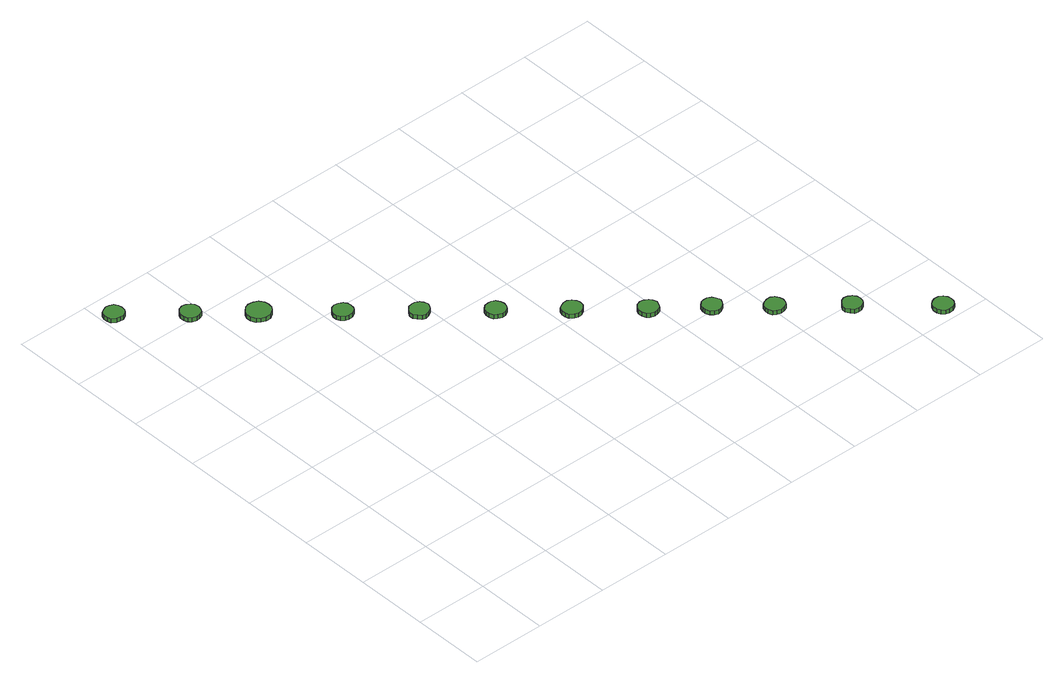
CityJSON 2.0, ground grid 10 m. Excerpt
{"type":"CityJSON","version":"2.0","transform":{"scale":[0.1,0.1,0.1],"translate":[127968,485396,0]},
"CityObjects":{
"tree1":{"type":"SolitaryVegetationObject","attributes":{"function":"something"},"geometry":[{"type":"MultiSurface","lod":"1","boundaries":[[[0,1,2,3,4,5,6,7,8,9,10,11,12,13,14]],[[15,16,17,18,19,20,21,22,23,24,25,26,27,28,29]],[[0,29,28,1]],[[1,28,27,2]],[[2,27,26,3]],[[3,26,25,4]],[[4,25,24,5]],[[5,24,23,6]],[[6,23,22,7]],[[7,22,21,8]],[[8,21,20,9]],[[9,20,19,10]],[[10,19,18,11]],[[11,18,17,12]],[[12,17,16,13]],[[13,16,15,14]],[[14,15,29,0]]]}]},
"tree2":{"type":"SolitaryVegetationObject","attributes":{"function":"something"},"geometry":[{"type":"MultiSurface","lod":"1","boundaries":[[[30,31,32,33,34,35,36,37,38,39,40,41,42,43,44]],[[45,46,47,48,49,50,51,52,53,54,55,56,57,58,59]],[[30,59,58,31]],[[31,58,57,32]],[[32,57,56,33]],[[33,56,55,34]],[[34,55,54,35]],[[35,54,53,36]],[[36,53,52,37]],[[37,52,51,38]],[[38,51,50,39]],[[39,50,49,40]],[[40,49,48,41]],[[41,48,47,42]],[[42,47,46,43]],[[43,46,45,44]],[[44,45,59,30]]]}]},
"tree3":{"type":"SolitaryVegetationObject","attributes":{"function":"something"},"geometry":[{"type":"MultiSurface","lod":"1","boundaries":[[[60,61,62,63,64,65,66,67,68,69,70,71,72,73,74]],[[75,76,77,78,79,80,81,82,83,84,85,86,87,88,89]],[[60,89,88,61]],[[61,88,87,62]],[[62,87,86,63]],[[63,86,85,64]],[[64,85,84,65]],[[65,84,83,66]],[[66,83,82,67]],[[67,82,81,68]],[[68,81,80,69]],[[69,80,79,70]],[[70,79,78,71]],[[71,78,77,72]],[[72,77,76,73]],[[73,76,75,74]],[[74,75,89,60]]]}]},
"tree4":{"type":"SolitaryVegetationObject","attributes":{"function":"something"},"geometry":[{"type":"MultiSurface","lod":"1","boundaries":[[[90,91,92,93,94,95,96,97,98,99,100,101,102,103,104]],[[105,106,107,108,109,110,111,112,113,114,115,116,117,118,119]],[[90,119,118,91]],[[91,118,117,92]],[[92,117,116,93]],[[93,116,115,94]],[[94,115,114,95]],[[95,114,113,96]],[[96,113,112,97]],[[97,112,111,98]],[[98,111,110,99]],[[99,110,109,100]],[[100,109,108,101]],[[101,108,107,102]],[[102,107,106,103]],[[103,106,105,104]],[[104,105,119,90]]]}]},
"tree5":{"type":"SolitaryVegetationObject","attributes":{"function":"something"},"geometry":[{"type":"MultiSurface","lod":"1","boundaries":[[[120,121,122,123,124,125,126,127,128,129,130,131,132,133,134]],[[135,136,137,138,139,140,141,142,143,144,145,146,147,148,149]],[[120,149,148,121]],[[121,148,147,122]],[[122,147,146,123]],[[123,146,145,124]],[[124,145,144,125]],[[125,144,143,126]],[[126,143,142,127]],[[127,142,141,128]],[[128,141,140,129]],[[129,140,139,130]],[[130,139,138,131]],[[131,138,137,132]],[[132,137,136,133]],[[133,136,135,134]],[[134,135,149,120]]]}]},
"tree6":{"type":"SolitaryVegetationObject","attributes":{"function":"something"},"geometry":[{"type":"MultiSurface","lod":"1","boundaries":[[[150,151,152,153,154,155,156,157,158,159,160,161,162,163,164]],[[165,166,167,168,169,170,171,172,173,174,175,176,177,178,179]],[[150,179,178,151]],[[151,178,177,152]],[[152,177,176,153]],[[153,176,175,154]],[[154,175,174,155]],[[155,174,173,156]],[[156,173,172,157]],[[157,172,171,158]],[[158,171,170,159]],[[159,170,169,160]],[[160,169,168,161]],[[161,168,167,162]],[[162,167,166,163]],[[163,166,165,164]],[[164,165,179,150]]]}]},
"tree7":{"type":"SolitaryVegetationObject","attributes":{"function":"something"},"geometry":[{"type":"MultiSurface","lod":"1","boundaries":[[[180,181,182,183,184,185,186,187,188,189,190,191,192,193,194]],[[195,196,197,198,199,200,201,202,203,204,205,206,207,208,209]],[[180,209,208,181]],[[181,208,207,182]],[[182,207,206,183]],[[183,206,205,184]],[[184,205,204,185]],[[185,204,203,186]],[[186,203,202,187]],[[187,202,201,188]],[[188,201,200,189]],[[189,200,199,190]],[[190,199,198,191]],[[191,198,197,192]],[[192,197,196,193]],[[193,196,195,194]],[[194,195,209,180]]]}]},
"tree8":{"type":"SolitaryVegetationObject","attributes":{"function":"something"},"geometry":[{"type":"MultiSurface","lod":"1","boundaries":[[[210,211,212,213,214,215,216,217,218,219,220,221,222,223,224]],[[225,226,227,228,229,230,231,232,233,234,235,236,237,238,239]],[[210,239,238,211]],[[211,238,237,212]],[[212,237,236,213]],[[213,236,235,214]],[[214,235,234,215]],[[215,234,233,216]],[[216,233,232,217]],[[217,232,231,218]],[[218,231,230,219]],[[219,230,229,220]],[[220,229,228,221]],[[221,228,227,222]],[[222,227,226,223]],[[223,226,225,224]],[[224,225,239,210]]]}]},
"tree9":{"type":"SolitaryVegetationObject","attributes":{"function":"something"},"geometry":[{"type":"MultiSurface","lod":"1","boundaries":[[[240,241,242,243,244,245,246,247,248,249,250,251,252,253,254]],[[255,256,257,258,259,260,261,262,263,264,265,266,267,268,269]],[[240,269,268,241]],[[241,268,267,242]],[[242,267,266,243]],[[243,266,265,244]],[[244,265,264,245]],[[245,264,263,246]],[[246,263,262,247]],[[247,262,261,248]],[[248,261,260,249]],[[249,260,259,250]],[[250,259,258,251]],[[251,258,257,252]],[[252,257,256,253]],[[253,256,255,254]],[[254,255,269,240]]]}]},
"tree10":{"type":"SolitaryVegetationObject","attributes":{"function":"something"},"geometry":[{"type":"MultiSurface","lod":"1","boundaries":[[[270,271,272,273,274,275,276,277,278,279,280,281,282,283,284]],[[285,286,287,288,289,290,291,292,293,294,295,296,297,298,299]],[[270,299,298,271]],[[271,298,297,272]],[[272,297,296,273]],[[273,296,295,274]],[[274,295,294,275]],[[275,294,293,276]],[[276,293,292,277]],[[277,292,291,278]],[[278,291,290,279]],[[279,290,289,280]],[[280,289,288,281]],[[281,288,287,282]],[[282,287,286,283]],[[283,286,285,284]],[[284,285,299,270]]]}]},
"tree11":{"type":"SolitaryVegetationObject","attributes":{"function":"something"},"geometry":[{"type":"MultiSurface","lod":"1","boundaries":[[[300,301,302,303,304,305,306,307,308,309,310,311,312,313,314]],[[315,316,317,318,319,320,321,322,323,324,325,326,327,328,329]],[[300,329,328,301]],[[301,328,327,302]],[[302,327,326,303]],[[303,326,325,304]],[[304,325,324,305]],[[305,324,323,306]],[[306,323,322,307]],[[307,322,321,308]],[[308,321,320,309]],[[309,320,319,310]],[[310,319,318,311]],[[311,318,317,312]],[[312,317,316,313]],[[313,316,315,314]],[[314,315,329,300]]]}]},
"tree12":{"type":"SolitaryVegetationObject","attributes":{"function":"something"},"geometry":[{"type":"MultiSurface","lod":"1","boundaries":[[[330,331,332,333,334,335,336,337,338,339,340,341,342,343,344]],[[345,346,347,348,349,350,351,352,353,354,355,356,357,358,359]],[[330,359,358,331]],[[331,358,357,332]],[[332,357,356,333]],[[333,356,355,334]],[[334,355,354,335]],[[335,354,353,336]],[[336,353,352,337]],[[337,352,351,338]],[[338,351,350,339]],[[339,350,349,340]],[[340,349,348,341]],[[341,348,347,342]],[[342,347,346,343]],[[343,346,345,344]],[[344,345,359,330]]]}]}
},
"vertices":[
[30,667,9],[29,672,9],[26,677,9],[21,679,9],[16,680,9],[11,678,9],[6,675,9],[4,669,9],[4,664,9],[6,659,9],[11,655,9],[16,654,9],[21,654,9],[26,657,9],[29,661,9],[29,661,3],[26,657,3],[21,654,3],[16,654,3],[11,655,3],[6,659,3],[4,664,3],[4,669,3],[6,675,3],[11,678,3],[16,680,3],[21,679,3],[26,677,3],[29,672,3],[30,667,3],
[98,607,9],[97,613,9],[94,617,9],[89,620,9],[84,621,9],[78,619,9],[74,615,9],[72,610,9],[72,605,9],[74,600,9],[78,596,9],[84,594,9],[89,595,9],[94,597,9],[97,602,9],[97,602,3],[94,597,3],[89,595,3],[84,594,3],[78,596,3],[74,600,3],[72,605,3],[72,610,3],[74,615,3],[78,619,3],[84,621,3],[89,620,3],[94,617,3],[97,613,3],[98,607,3],
[162,555,9],[161,561,9],[157,567,9],[151,570,9],[144,571,9],[138,569,9],[133,564,9],[130,558,9],[130,551,9],[133,545,9],[138,541,9],[144,539,9],[151,539,9],[157,543,9],[161,548,9],[161,548,3],[157,543,3],[151,539,3],[144,539,3],[138,541,3],[133,545,3],[130,551,3],[130,558,3],[133,564,3],[138,569,3],[144,571,3],[151,570,3],[157,567,3],[161,561,3],[162,555,3],
[233,489,9],[232,494,9],[229,498,9],[224,501,9],[218,502,9],[213,500,9],[209,496,9],[207,491,9],[207,486,9],[209,481,9],[213,477,9],[218,476,9],[224,476,9],[229,479,9],[232,483,9],[232,483,3],[229,479,3],[224,476,3],[218,476,3],[213,477,3],[209,481,3],[207,486,3],[207,491,3],[209,496,3],[213,500,3],[218,502,3],[224,501,3],[229,498,3],[232,494,3],[233,489,3],
[302,429,9],[300,435,9],[297,439,9],[292,442,9],[287,442,9],[282,441,9],[278,437,9],[275,432,9],[275,427,9],[278,422,9],[282,418,9],[287,416,9],[292,417,9],[297,420,9],[300,424,9],[300,424,3],[297,420,3],[292,417,3],[287,416,3],[282,418,3],[278,422,3],[275,427,3],[275,432,3],[278,437,3],[282,441,3],[287,442,3],[292,442,3],[297,439,3],[300,435,3],[302,429,3],
[369,370,9],[368,375,9],[365,380,9],[360,383,9],[355,383,9],[349,382,9],[345,378,9],[343,373,9],[343,367,9],[345,362,9],[349,359,9],[355,357,9],[360,357,9],[365,360,9],[368,365,9],[368,365,3],[365,360,3],[360,357,3],[355,357,3],[349,359,3],[345,362,3],[343,367,3],[343,373,3],[345,378,3],[349,382,3],[355,383,3],[360,383,3],[365,380,3],[368,375,3],[369,370,3],
[437,311,9],[436,316,9],[432,321,9],[427,324,9],[422,324,9],[417,322,9],[412,319,9],[410,313,9],[410,308,9],[412,303,9],[417,299,9],[422,297,9],[427,298,9],[432,301,9],[436,305,9],[436,305,3],[432,301,3],[427,298,3],[422,297,3],[417,299,3],[412,303,3],[410,308,3],[410,313,3],[412,319,3],[417,322,3],[422,324,3],[427,324,3],[432,321,3],[436,316,3],[437,311,3],
[505,251,9],[503,257,9],[500,261,9],[495,264,9],[490,265,9],[484,263,9],[480,259,9],[478,254,9],[478,249,9],[480,243,9],[484,240,9],[490,238,9],[495,239,9],[500,241,9],[503,246,9],[503,246,3],[500,241,3],[495,239,3],[490,238,3],[484,240,3],[480,243,3],[478,249,3],[478,254,3],[480,259,3],[484,263,3],[490,265,3],[495,264,3],[500,261,3],[503,257,3],[505,251,3],
[563,204,9],[561,210,9],[558,214,9],[553,217,9],[548,217,9],[543,216,9],[539,212,9],[537,207,9],[537,202,9],[539,197,9],[543,193,9],[548,191,9],[553,192,9],[558,195,9],[561,199,9],[561,199,3],[558,195,3],[553,192,3],[548,191,3],[543,193,3],[539,197,3],[537,202,3],[537,207,3],[539,212,3],[543,216,3],[548,217,3],[553,217,3],[558,214,3],[561,210,3],[563,204,3],
[618,155,9],[617,160,9],[614,165,9],[609,168,9],[604,168,9],[598,166,9],[594,163,9],[592,158,9],[592,152,9],[594,147,9],[598,144,9],[604,142,9],[609,143,9],[614,145,9],[617,150,9],[617,150,3],[614,145,3],[609,143,3],[604,142,3],[598,144,3],[594,147,3],[592,152,3],[592,158,3],[594,163,3],[598,166,3],[604,168,3],[609,168,3],[614,165,3],[617,160,3],[618,155,3],
[687,96,9],[686,101,9],[683,105,9],[678,108,9],[673,109,9],[668,107,9],[664,103,9],[661,98,9],[661,93,9],[664,88,9],[668,84,9],[673,83,9],[678,83,9],[683,86,9],[686,90,9],[686,90,3],[683,86,3],[678,83,3],[673,83,3],[668,84,3],[664,88,3],[661,93,3],[661,98,3],[664,103,3],[668,107,3],[673,109,3],[678,108,3],[683,105,3],[686,101,3],[687,96,3],
[766,23,9],[765,28,9],[762,33,9],[757,36,9],[751,36,9],[746,34,9],[742,31,9],[740,26,9],[740,20,9],[742,15,9],[746,11,9],[751,10,9],[757,10,9],[762,13,9],[765,18,9],[765,18,3],[762,13,3],[757,10,3],[751,10,3],[746,11,3],[742,15,3],[740,20,3],[740,26,3],[742,31,3],[746,34,3],[751,36,3],[757,36,3],[762,33,3],[765,28,3],[766,23,3]
]}
